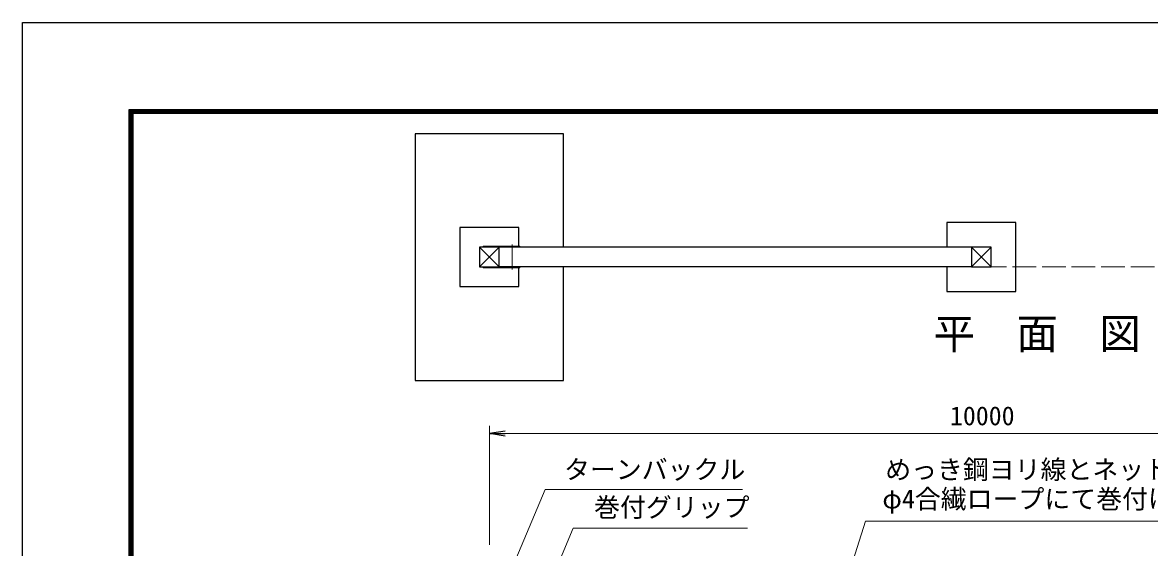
# Model space of a CAD drawing. Units: millimetres, scale not verified. Extents: x -16800 to 16800, y -11880 to 11880.
# Drawn here: x -16800 to -5382, y 6561 to 11880 of the extents above; entities that cross this region are included whole.
import ezdxf
from ezdxf.enums import TextEntityAlignment as Align

# ---------------------------------------------------------------- set-up
doc = ezdxf.new("R2010")
doc.units = ezdxf.units.MM
doc.header["$LTSCALE"] = 40
doc.linetypes.add('DASHED', pattern=[7.5, 6, -1.5])
doc.linetypes.add('USER1', pattern=[50.8, 31.75, -6.35, 6.35, -6.35])
for name, color, linetype, lineweight in [('0-0_D-TTL-TXT', 7, 'Continuous', 13), ('0-1_D-STR1', 1, 'Continuous', 25), ('0-2_D-BMK', 2, 'USER1', 13), ('0-3_D-STR3', 3, 'Continuous', 13), ('0-4_D-STR-DIM', 7, 'Continuous', 13), ('0-7_D-STR-TXT', 7, 'Continuous', 13), ('0-9_D-STR2', 7, 'Continuous', 13), ('0-B_D-STR4', 7, 'Continuous', 25), ('0-C_D-TTL', 7, 'Continuous', 25)]:
    doc.layers.add(name, color=color, linetype=linetype, lineweight=lineweight)
doc.layers.add('0-5_0', color=7, linetype='Continuous')
doc.styles.add('ＭＳ ゴシック', font='')
doc.styles.get('ＭＳ ゴシック').set_extended_font_data('MS Gothic')

# ---------------------------------------------------------------- blocks, each defined once
blk = doc.blocks.new('_Open')
at = {"layer": '0-5_0'}
blk.add_line((-40, 6.67), (0, 0), dxfattribs=at)
blk.add_lwpolyline([(-40, -6.67), (0, 0), (-40, 0)], dxfattribs=at)

msp = doc.modelspace()

# ---------------------------------------------------------------- linework, layer by layer
at = {"layer": '0-1_D-STR1'}
for p, q in [((-12170.08, 9603.7), (-11970.08, 9403.7)), ((-11970.08, 9603.7), (-12170.08, 9403.7)), ((-7184.08, 9603.7), (-11970.08, 9603.7)), ((-7184.08, 9603.7), (-6984.08, 9403.7)), ((-6984.08, 9603.7), (-7184.08, 9403.7)), ((-7184.08, 9403.7), (-11970.08, 9403.7))]:
    msp.add_line(p, q, dxfattribs=at)
for points in [[(-12170.08, 9603.7), (-12170.08, 9403.7), (-11970.08, 9403.7), (-11970.08, 9603.7)], [(-7184.08, 9603.7), (-7184.08, 9403.7), (-6984.08, 9403.7), (-6984.08, 9603.7)]]:
    msp.add_lwpolyline(points, close=True, dxfattribs=at)
at = {"layer": '0-2_D-BMK'}
msp.add_line((-11840.08, 9376.2), (-11840.08, 9631.2), dxfattribs=at)
at = {"layer": '0-3_D-STR3'}
for p, q in [((-12132.58, 9612.7), (-11762.58, 9612.7)), ((-12132.58, 9612.7), (-12132.58, 9603.7)), ((-12132.58, 9603.7), (-11762.58, 9603.7)), ((-11762.58, 9612.7), (-11762.58, 9603.7)), ((-12132.58, 9403.7), (-11762.58, 9403.7)), ((-12132.58, 9394.7), (-12132.58, 9403.7)), ((-12132.58, 9394.7), (-11762.58, 9394.7)), ((-11762.58, 9394.7), (-11762.58, 9403.7))]:
    msp.add_line(p, q, dxfattribs=at)
at = {"layer": '0-4_D-STR-DIM'}
for p, q in [((-12070.08, 6588.52), (-12070.08, 7794.14)), ((-11910.08, 7714.14), (-2230.08, 7714.14))]:
    msp.add_line(p, q, dxfattribs=at)
at = {"layer": '0-7_D-STR-TXT'}
for points in [[(-9505.5, 7147.63), (-11506.15, 7147.63), (-11827.32, 6377.37)], [(-9455.47, 6755.91), (-11221.6, 6755.91), (-11382.96, 6368.91)], [(-2391.03, 6828.16), (-8259.7, 6828.16), (-8408.52, 6359.43)]]:
    msp.add_lwpolyline(points, dxfattribs=at)
at = {"layer": '0-9_D-STR2', "linetype": 'DASHED'}
msp.add_line((-12170.08, 9403.7), (729.92, 9403.7), dxfattribs=at)
at = {"layer": '0-B_D-STR4'}
for p, q in [((-11320.08, 10753.7), (-12820.08, 10753.7)), ((-11320.08, 9603.7), (-11320.08, 10753.7)), ((-7434.08, 9853.7), (-7434.08, 9603.7)), ((-11770.08, 9803.7), (-12370.08, 9803.7)), ((-11770.08, 9612.7), (-11770.08, 9803.7)), ((-7434.08, 9403.7), (-7434.08, 9153.7))]:
    msp.add_line(p, q, dxfattribs=at)
for points in [[(-12820.08, 10753.7), (-12820.08, 8253.7), (-11320.08, 8253.7), (-11320.08, 9403.7)], [(-7434.08, 9153.7), (-6734.08, 9153.7), (-6734.08, 9853.7), (-7434.08, 9853.7)], [(-12370.08, 9803.7), (-12370.08, 9203.7), (-11770.08, 9203.7), (-11770.08, 9394.7)]]:
    msp.add_lwpolyline(points, dxfattribs=at)
at = {"layer": '0-C_D-TTL', "color": 2}
msp.add_lwpolyline([(-16800, 11880), (16800, 11880), (16800, -11880), (-16800, -11880)], close=True, dxfattribs=at)
at = {"layer": '0-C_D-TTL'}
for points in [[(-15720, 11000), (15720, 11000), (15720, -11000), (-15720, -11000)], [(-15710, 10990), (15710, 10990), (15710, -10990), (-15710, -10990)], [(-15700, 10980), (15700, 10980), (15700, -10980), (-15700, -10980)], [(-15690, 10970), (15690, 10970), (15690, -10970), (-15690, -10970)], [(-15680, 10960), (15680, 10960), (15680, -10960), (-15680, -10960)]]:
    msp.add_lwpolyline(points, close=True, dxfattribs=at)

# ---------------------------------------------------------------- block references
at = {"layer": '0-4_D-STR-DIM', "xscale": 4, "yscale": 4, "rotation": 180}
msp.add_blockref('_Open', (-12070.08, 7714.14), dxfattribs=at)

# ---------------------------------------------------------------- texts
at = {"layer": '0-0_D-TTL-TXT', "style": 'ＭＳ ゴシック'}
msp.add_text('平\u3000面\u3000図', height=307.9, dxfattribs=at).set_placement((-7569.3, 8480.64), align=Align.BOTTOM_LEFT)
at = {"layer": '0-4_D-STR-DIM', "style": 'ＭＳ ゴシック'}
msp.add_text('10000', height=192.4, dxfattribs=at).set_placement((-7402.68, 7741.13), align=Align.BOTTOM_LEFT)
at = {"layer": '0-7_D-STR-TXT', "style": 'ＭＳ ゴシック'}
for s, p in [('ターンバックル', (-11313.63, 7197.46)), ('めっき鋼ヨリ線とネット端部のφ6合繊ロープを', (-8059.05, 7196.56)), ('巻付グリップ', (-11008.77, 6813.86)), ('φ4合繊ロープにて巻付けて固定', (-8088.49, 6898.3))]:
    msp.add_text(s, height=192.4, dxfattribs=at).set_placement(p, align=Align.BOTTOM_LEFT)

doc.saveas('drawing.dxf')
